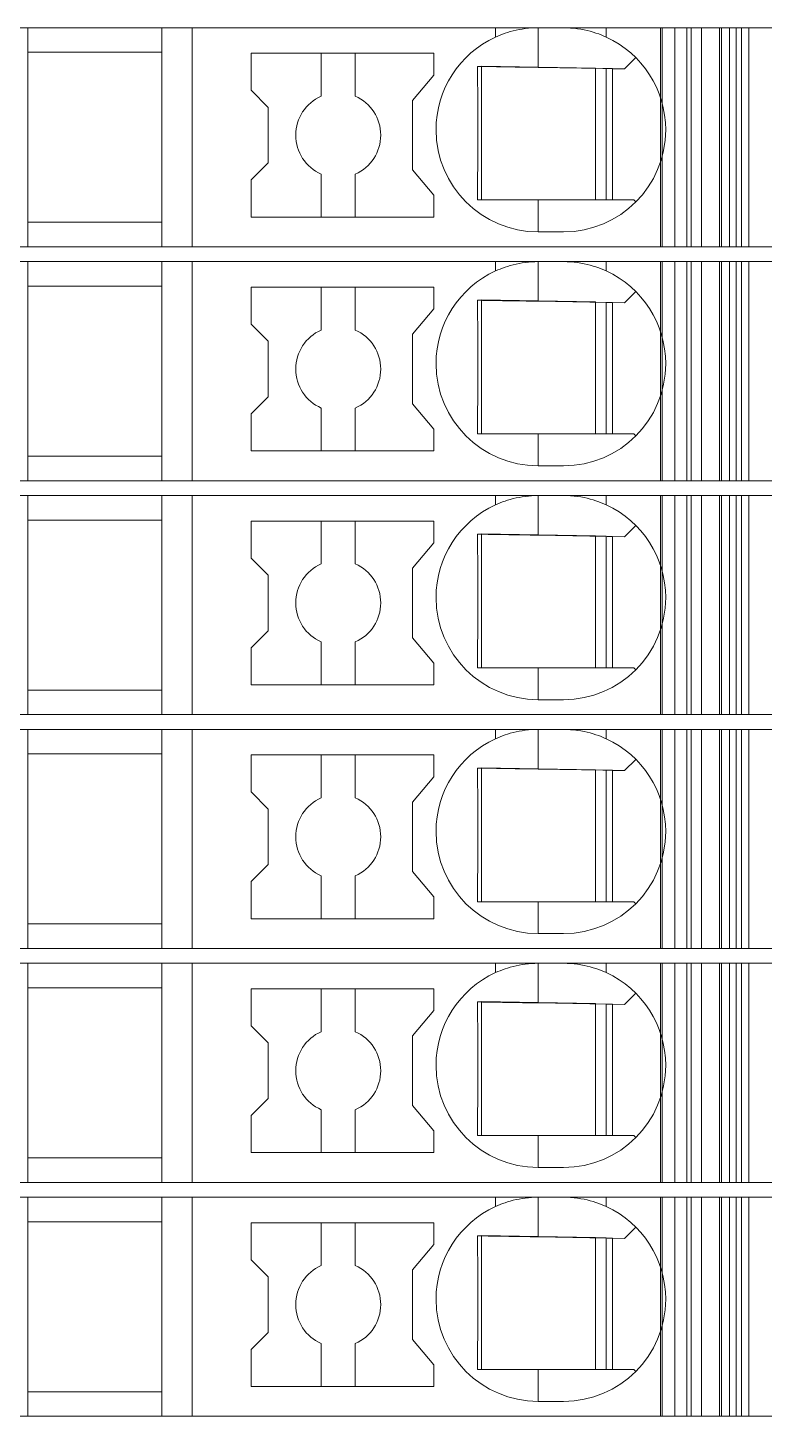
# Model space of a CAD drawing. Header units: millimetres. Extents: x 0 to 1680, y 0 to 1188.
# Drawn here: x 877.05 to 894.37, y 269.85 to 302.5 of the extents above; entities that cross this region are included whole.
import ezdxf
from ezdxf.enums import TextEntityAlignment as Align

# ---------------------------------------------------------------- set-up
doc = ezdxf.new("R2010")
doc.units = ezdxf.units.MM
for name, color, linetype, lineweight in [('EPLAN309', 5, 'Continuous', 5), ('EPLAN493', 5, 'Continuous', 5), ('MAIN-1', 7, 'Continuous', 5), ('MAIN-2', 7, 'Continuous', 5)]:
    doc.layers.add(name, color=color, linetype=linetype, lineweight=lineweight)
doc.styles.add('Tahoma', font='')
doc.styles.get('Tahoma').set_extended_font_data('Tahoma')

# ---------------------------------------------------------------- blocks, each defined once
blk = doc.blocks.new('EPLSYM_LibrarySPECIAL_Symbol12_Variant0_Placement8_18')
at = {"layer": 'EPLAN309', "lineweight": 13, "ltscale": 16}
blk.add_lwpolyline([(0, -5.15), (68.15, -5.15), (68.15, 0), (0, 0)], close=True, dxfattribs=at)
at = {"layer": 'EPLAN493', "color": 5, "style": 'Tahoma'}
blk.add_attdef('17_20450', text='', height=2.3478, dxfattribs=at).set_placement((0, -21.83478), align=Align.MIDDLE_RIGHT)
blk = doc.blocks.new('EPLSYM_LibrarySPECIAL_Symbol12_Variant0_Placement8_19')
at = {"layer": 'EPLAN309', "lineweight": 13, "ltscale": 16}
blk.add_lwpolyline([(0, -5.15), (68.15, -5.15), (68.15, 0), (0, 0)], close=True, dxfattribs=at)
at = {"layer": 'EPLAN493', "color": 5, "style": 'Tahoma'}
blk.add_attdef('17_20450', text='', height=2.3478, dxfattribs=at).set_placement((0, -21.83478), align=Align.MIDDLE_RIGHT)
blk = doc.blocks.new('EPLSYM_LibrarySPECIAL_Symbol12_Variant0_Placement8_20')
at = {"layer": 'EPLAN309', "lineweight": 13, "ltscale": 16}
blk.add_lwpolyline([(0, -5.15), (68.15, -5.15), (68.15, 0), (0, 0)], close=True, dxfattribs=at)
at = {"layer": 'EPLAN493', "color": 5, "style": 'Tahoma'}
blk.add_attdef('17_20450', text='', height=2.3478, dxfattribs=at).set_placement((0, -21.83478), align=Align.MIDDLE_RIGHT)
blk = doc.blocks.new('EPLSYM_LibrarySPECIAL_Symbol12_Variant0_Placement8_21')
at = {"layer": 'EPLAN309', "lineweight": 13, "ltscale": 16}
blk.add_lwpolyline([(0, -5.15), (68.15, -5.15), (68.15, 0), (0, 0)], close=True, dxfattribs=at)
at = {"layer": 'EPLAN493', "color": 5, "style": 'Tahoma'}
blk.add_attdef('17_20450', text='', height=2.3478, dxfattribs=at).set_placement((0, -21.83478), align=Align.MIDDLE_RIGHT)
blk = doc.blocks.new('EPLSYM_LibrarySPECIAL_Symbol12_Variant0_Placement8_22')
at = {"layer": 'EPLAN309', "lineweight": 13, "ltscale": 16}
blk.add_lwpolyline([(0, -5.15), (68.15, -5.15), (68.15, 0), (0, 0)], close=True, dxfattribs=at)
at = {"layer": 'EPLAN493', "color": 5, "style": 'Tahoma'}
blk.add_attdef('17_20450', text='', height=2.3478, dxfattribs=at).set_placement((0, -21.83478), align=Align.MIDDLE_RIGHT)
blk = doc.blocks.new('EPLSYM_LibrarySPECIAL_Symbol12_Variant0_Placement8_23')
at = {"layer": 'EPLAN309', "lineweight": 13, "ltscale": 16}
blk.add_lwpolyline([(0, -5.15), (68.15, -5.15), (68.15, 0), (0, 0)], close=True, dxfattribs=at)
at = {"layer": 'EPLAN493', "color": 5, "style": 'Tahoma'}
blk.add_attdef('17_20450', text='', height=2.3478, dxfattribs=at).set_placement((0, -21.83478), align=Align.MIDDLE_RIGHT)

msp = doc.modelspace()

# ---------------------------------------------------------------- linework, layer by layer
at = {"layer": 'MAIN-1'}
for p, q in [((877.05, 302.5), (880.2, 302.5)), ((877.05, 302.5), (877.05, 297.35)), ((880.919, 302.5), (880.2, 302.5)), ((880.2, 297.35), (880.2, 302.5)), ((888.05, 302.5), (880.919, 302.5)), ((880.919, 302.5), (880.919, 297.35)), ((888.05, 302.5), (889.05, 302.5)), ((888.05, 302.282), (888.05, 302.5)), ((888.213, 302.349), (888.156, 302.327)), ((888.272, 302.37), (888.213, 302.349)), ((888.333, 302.39), (888.272, 302.37)), ((888.397, 302.409), (888.333, 302.39)), ((888.463, 302.427), (888.397, 302.409)), ((888.531, 302.443), (888.463, 302.427)), ((888.601, 302.458), (888.531, 302.443)), ((888.673, 302.47), (888.601, 302.458)), ((888.746, 302.481), (888.673, 302.47)), ((888.821, 302.489), (888.746, 302.481)), ((888.897, 302.495), (888.821, 302.489)), ((888.973, 302.499), (888.897, 302.495)), ((889.05, 302.5), (888.973, 302.499)), ((889.05, 301.568), (889.05, 302.5)), ((889.05, 302.5), (889.65, 302.5)), ((889.65, 302.5), (889.732, 302.499)), ((890.65, 302.5), (889.65, 302.5)), ((889.732, 302.499), (889.814, 302.494)), ((889.814, 302.494), (889.896, 302.487)), ((889.896, 302.487), (889.975, 302.478)), ((889.975, 302.478), (890.053, 302.466)), ((890.053, 302.466), (890.13, 302.452)), ((890.13, 302.452), (890.204, 302.435)), ((890.204, 302.435), (890.275, 302.417)), ((890.275, 302.417), (890.345, 302.397)), ((890.345, 302.397), (890.411, 302.376)), ((890.411, 302.376), (890.475, 302.354)), ((890.475, 302.354), (890.536, 302.331)), ((890.65, 302.5), (893.704, 302.5)), ((890.65, 302.282), (890.65, 302.5)), ((893.832, 302.5), (893.704, 302.5)), ((893.704, 297.35), (893.704, 302.5)), ((893.832, 302.5), (894.367, 302.5)), ((893.832, 297.35), (893.832, 302.5)), ((888.102, 302.305), (888.05, 302.282)), ((888.156, 302.327), (888.102, 302.305)), ((890.536, 302.331), (890.594, 302.306)), ((890.594, 302.306), (890.65, 302.282)), ((877.05, 301.925), (880.2, 301.925)), ((882.3, 301.9), (882.3, 301.029)), ((882.3, 301.9), (886.6, 301.9)), ((883.95, 301.9), (883.95, 300.892)), ((884.75, 300.892), (884.75, 301.9)), ((886.6, 301.389), (886.6, 301.9)), ((891.083, 301.533), (891.347, 301.797)), ((886.1, 300.793), (886.6, 301.389)), ((887.624, 301.592), (887.625, 301.522)), ((887.685, 301.591), (887.624, 301.592)), ((887.625, 301.522), (887.625, 301.45)), ((887.625, 301.45), (887.626, 301.377)), ((887.626, 301.377), (887.627, 301.303)), ((887.746, 301.59), (887.685, 301.591)), ((887.721, 301.591), (887.721, 298.45)), ((887.809, 301.589), (887.746, 301.59)), ((887.873, 301.588), (887.809, 301.589)), ((887.937, 301.587), (887.873, 301.588)), ((888.003, 301.586), (887.937, 301.587)), ((888.071, 301.585), (888.003, 301.586)), ((888.14, 301.584), (888.071, 301.585)), ((888.21, 301.582), (888.14, 301.584)), ((888.283, 301.581), (888.21, 301.582)), ((888.358, 301.58), (888.283, 301.581)), ((888.435, 301.579), (888.358, 301.58)), ((888.514, 301.577), (888.435, 301.579)), ((888.597, 301.576), (888.514, 301.577)), ((888.682, 301.575), (888.597, 301.576)), ((888.771, 301.573), (888.682, 301.575)), ((888.862, 301.571), (888.771, 301.573)), ((888.955, 301.57), (888.862, 301.571)), ((889.05, 301.568), (888.955, 301.57)), ((889.05, 301.568), (891.083, 301.533)), ((890.4, 301.545), (890.4, 298.45)), ((890.65, 298.45), (890.65, 301.54)), ((890.8, 301.538), (890.8, 298.45)), ((887.627, 301.303), (887.628, 301.227)), ((887.628, 301.227), (887.628, 301.149)), ((887.628, 301.149), (887.629, 301.07)), ((887.629, 301.07), (887.63, 300.988)), ((882.7, 300.629), (882.3, 301.029)), ((886.1, 300.793), (886.1, 299.157)), ((887.63, 300.988), (887.63, 300.904)), ((887.63, 300.904), (887.631, 300.817)), ((887.631, 300.817), (887.631, 300.726)), ((887.631, 300.726), (887.632, 300.632)), ((882.7, 300.629), (882.7, 299.321)), ((887.632, 300.632), (887.633, 300.534)), ((887.633, 300.534), (887.633, 300.431)), ((887.633, 300.431), (887.633, 300.324)), ((887.633, 300.324), (887.633, 300.213)), ((887.633, 300.213), (887.634, 300.1)), ((887.634, 300.1), (887.633, 299.979)), ((887.633, 299.747), (887.632, 299.638)), ((887.633, 299.979), (887.633, 299.861)), ((887.633, 299.861), (887.633, 299.747)), ((887.632, 299.534), (887.631, 299.434)), ((887.631, 299.434), (887.631, 299.339)), ((887.632, 299.638), (887.632, 299.534)), ((882.7, 299.321), (882.3, 298.921)), ((886.1, 299.157), (886.6, 298.561)), ((887.629, 299.159), (887.628, 299.073)), ((887.63, 299.248), (887.629, 299.159)), ((887.631, 299.339), (887.63, 299.248)), ((882.3, 298.921), (882.3, 298.05)), ((883.95, 299.058), (883.95, 298.05)), ((884.75, 299.058), (884.75, 298.05)), ((887.625, 298.75), (887.624, 298.674)), ((887.626, 298.829), (887.625, 298.75)), ((887.627, 298.908), (887.626, 298.829)), ((887.628, 298.99), (887.627, 298.908)), ((887.628, 299.073), (887.628, 298.99)), ((886.6, 298.05), (886.6, 298.561)), ((887.623, 298.524), (887.622, 298.45)), ((887.622, 298.45), (887.683, 298.45)), ((887.624, 298.598), (887.623, 298.524)), ((887.624, 298.674), (887.624, 298.598)), ((887.683, 298.45), (887.746, 298.45)), ((887.746, 298.45), (887.809, 298.45)), ((887.809, 298.45), (887.873, 298.45)), ((887.873, 298.45), (887.939, 298.45)), ((887.939, 298.45), (888.005, 298.45)), ((888.005, 298.45), (888.074, 298.45)), ((888.074, 298.45), (888.144, 298.45)), ((888.144, 298.45), (888.215, 298.45)), ((888.215, 298.45), (888.289, 298.45)), ((888.289, 298.45), (888.364, 298.45)), ((888.364, 298.45), (888.442, 298.45)), ((888.442, 298.45), (888.522, 298.45)), ((888.522, 298.45), (888.605, 298.45)), ((888.605, 298.45), (888.69, 298.45)), ((888.69, 298.45), (888.778, 298.45)), ((888.778, 298.45), (888.867, 298.45)), ((888.867, 298.45), (888.958, 298.45)), ((888.958, 298.45), (889.05, 298.45)), ((889.05, 298.45), (891.3, 298.45)), ((889.05, 298.45), (889.05, 297.7)), ((891.347, 298.403), (891.3, 298.45)), ((877.05, 297.925), (880.2, 297.925)), ((886.6, 298.05), (882.3, 298.05)), ((889.65, 297.7), (889.05, 297.7)), ((877.05, 297.35), (880.2, 297.35)), ((880.919, 297.35), (880.2, 297.35)), ((880.919, 297.35), (893.704, 297.35)), ((892.544, 297.35), (892.544, 297.35)), ((892.65, 297.35), (892.65, 297.35)), ((893.832, 297.35), (893.704, 297.35)), ((893.832, 297.35), (894.367, 297.35)), ((877.05, 297), (880.2, 297)), ((877.05, 297), (877.05, 291.85)), ((880.919, 297), (880.2, 297)), ((880.2, 291.85), (880.2, 297)), ((888.05, 297), (880.919, 297)), ((880.919, 297), (880.919, 291.85)), ((888.05, 297), (889.05, 297)), ((888.05, 296.782), (888.05, 297)), ((888.102, 296.805), (888.05, 296.782)), ((888.156, 296.827), (888.102, 296.805)), ((888.213, 296.849), (888.156, 296.827)), ((888.272, 296.87), (888.213, 296.849)), ((888.333, 296.89), (888.272, 296.87)), ((888.397, 296.909), (888.333, 296.89)), ((888.463, 296.927), (888.397, 296.909)), ((888.531, 296.943), (888.463, 296.927)), ((888.601, 296.958), (888.531, 296.943)), ((888.673, 296.97), (888.601, 296.958)), ((888.746, 296.981), (888.673, 296.97)), ((888.821, 296.989), (888.746, 296.981)), ((888.897, 296.995), (888.821, 296.989)), ((888.973, 296.999), (888.897, 296.995)), ((889.05, 297), (888.973, 296.999)), ((889.05, 296.068), (889.05, 297)), ((889.05, 297), (889.65, 297)), ((889.65, 297), (889.732, 296.999)), ((890.65, 297), (889.65, 297)), ((889.732, 296.999), (889.814, 296.994)), ((889.814, 296.994), (889.896, 296.987)), ((889.896, 296.987), (889.975, 296.978)), ((889.975, 296.978), (890.053, 296.966)), ((890.053, 296.966), (890.13, 296.952)), ((890.13, 296.952), (890.204, 296.935)), ((890.204, 296.935), (890.275, 296.917)), ((890.275, 296.917), (890.345, 296.897)), ((890.345, 296.897), (890.411, 296.876)), ((890.411, 296.876), (890.475, 296.854)), ((890.475, 296.854), (890.536, 296.831)), ((890.536, 296.831), (890.594, 296.806)), ((890.594, 296.806), (890.65, 296.782)), ((890.65, 297), (893.704, 297)), ((890.65, 296.782), (890.65, 297)), ((893.832, 297), (893.704, 297)), ((893.704, 291.85), (893.704, 297)), ((893.832, 297), (894.367, 297)), ((893.832, 291.85), (893.832, 297)), ((877.05, 296.425), (880.2, 296.425)), ((882.3, 296.4), (882.3, 295.529)), ((882.3, 296.4), (886.6, 296.4)), ((883.95, 296.4), (883.95, 295.392)), ((884.75, 295.392), (884.75, 296.4)), ((886.6, 295.889), (886.6, 296.4)), ((891.083, 296.033), (891.347, 296.297)), ((886.1, 295.293), (886.6, 295.889)), ((887.624, 296.092), (887.625, 296.022)), ((887.685, 296.091), (887.624, 296.092)), ((887.625, 296.022), (887.625, 295.95)), ((887.625, 295.95), (887.626, 295.877)), ((887.626, 295.877), (887.627, 295.803)), ((887.746, 296.09), (887.685, 296.091)), ((887.721, 296.091), (887.721, 292.95)), ((887.809, 296.089), (887.746, 296.09)), ((887.873, 296.088), (887.809, 296.089)), ((887.937, 296.087), (887.873, 296.088)), ((888.003, 296.086), (887.937, 296.087)), ((888.071, 296.085), (888.003, 296.086)), ((888.14, 296.084), (888.071, 296.085)), ((888.21, 296.082), (888.14, 296.084)), ((888.283, 296.081), (888.21, 296.082)), ((888.358, 296.08), (888.283, 296.081)), ((888.435, 296.079), (888.358, 296.08)), ((888.514, 296.077), (888.435, 296.079)), ((888.597, 296.076), (888.514, 296.077)), ((888.682, 296.075), (888.597, 296.076)), ((888.771, 296.073), (888.682, 296.075)), ((888.862, 296.071), (888.771, 296.073)), ((888.955, 296.07), (888.862, 296.071)), ((889.05, 296.068), (888.955, 296.07)), ((889.05, 296.068), (891.083, 296.033)), ((890.4, 296.045), (890.4, 292.95)), ((890.65, 292.95), (890.65, 296.04)), ((890.8, 296.038), (890.8, 292.95)), ((882.7, 295.129), (882.3, 295.529)), ((887.627, 295.803), (887.628, 295.727)), ((887.628, 295.727), (887.628, 295.649)), ((887.628, 295.649), (887.629, 295.57)), ((887.629, 295.57), (887.63, 295.488)), ((887.63, 295.488), (887.63, 295.404)), ((886.1, 295.293), (886.1, 293.657)), ((887.63, 295.404), (887.631, 295.317)), ((887.631, 295.317), (887.631, 295.226)), ((887.631, 295.226), (887.632, 295.132)), ((882.7, 295.129), (882.7, 293.821)), ((887.632, 295.132), (887.633, 295.034)), ((887.633, 295.034), (887.633, 294.931)), ((887.633, 294.931), (887.633, 294.824)), ((887.633, 294.824), (887.633, 294.713)), ((887.633, 294.713), (887.634, 294.6)), ((887.634, 294.6), (887.633, 294.479)), ((887.633, 294.247), (887.632, 294.138)), ((887.633, 294.479), (887.633, 294.361)), ((887.633, 294.361), (887.633, 294.247)), ((887.632, 294.034), (887.631, 293.934)), ((887.631, 293.934), (887.631, 293.839)), ((887.632, 294.138), (887.632, 294.034)), ((882.7, 293.821), (882.3, 293.421)), ((883.95, 293.558), (883.95, 292.55)), ((884.75, 293.558), (884.75, 292.55)), ((886.1, 293.657), (886.6, 293.061)), ((887.629, 293.659), (887.628, 293.573)), ((887.628, 293.573), (887.628, 293.49)), ((887.63, 293.748), (887.629, 293.659)), ((887.631, 293.839), (887.63, 293.748)), ((882.3, 293.421), (882.3, 292.55)), ((887.625, 293.25), (887.624, 293.174)), ((887.626, 293.329), (887.625, 293.25)), ((887.627, 293.408), (887.626, 293.329)), ((887.628, 293.49), (887.627, 293.408)), ((886.6, 292.55), (886.6, 293.061)), ((887.623, 293.024), (887.622, 292.95)), ((887.622, 292.95), (887.683, 292.95)), ((887.624, 293.098), (887.623, 293.024)), ((887.624, 293.174), (887.624, 293.098)), ((887.683, 292.95), (887.746, 292.95)), ((887.746, 292.95), (887.809, 292.95)), ((887.809, 292.95), (887.873, 292.95)), ((887.873, 292.95), (887.939, 292.95)), ((887.939, 292.95), (888.005, 292.95)), ((888.005, 292.95), (888.074, 292.95)), ((888.074, 292.95), (888.144, 292.95)), ((888.144, 292.95), (888.215, 292.95)), ((888.215, 292.95), (888.289, 292.95)), ((888.289, 292.95), (888.364, 292.95)), ((888.364, 292.95), (888.442, 292.95)), ((888.442, 292.95), (888.522, 292.95)), ((888.522, 292.95), (888.605, 292.95)), ((888.605, 292.95), (888.69, 292.95)), ((888.69, 292.95), (888.778, 292.95)), ((888.778, 292.95), (888.867, 292.95)), ((888.867, 292.95), (888.958, 292.95)), ((888.958, 292.95), (889.05, 292.95)), ((889.05, 292.95), (891.3, 292.95)), ((889.05, 292.95), (889.05, 292.2)), ((891.347, 292.903), (891.3, 292.95)), ((886.6, 292.55), (882.3, 292.55)), ((877.05, 292.425), (880.2, 292.425)), ((889.65, 292.2), (889.05, 292.2)), ((877.05, 291.85), (880.2, 291.85)), ((880.919, 291.85), (880.2, 291.85)), ((880.919, 291.85), (893.704, 291.85)), ((892.544, 291.85), (892.544, 291.85)), ((892.65, 291.85), (892.65, 291.85)), ((893.832, 291.85), (893.704, 291.85)), ((893.832, 291.85), (894.367, 291.85)), ((877.05, 291.5), (880.2, 291.5)), ((877.05, 291.5), (877.05, 286.35)), ((880.919, 291.5), (880.2, 291.5)), ((880.2, 286.35), (880.2, 291.5)), ((888.05, 291.5), (880.919, 291.5)), ((880.919, 291.5), (880.919, 286.35)), ((888.05, 291.5), (889.05, 291.5)), ((888.05, 291.282), (888.05, 291.5)), ((888.102, 291.305), (888.05, 291.282)), ((888.156, 291.327), (888.102, 291.305)), ((888.213, 291.349), (888.156, 291.327)), ((888.272, 291.37), (888.213, 291.349)), ((888.333, 291.39), (888.272, 291.37)), ((888.397, 291.409), (888.333, 291.39)), ((888.463, 291.427), (888.397, 291.409)), ((888.531, 291.443), (888.463, 291.427)), ((888.601, 291.458), (888.531, 291.443)), ((888.673, 291.47), (888.601, 291.458)), ((888.746, 291.481), (888.673, 291.47)), ((888.821, 291.489), (888.746, 291.481)), ((888.897, 291.495), (888.821, 291.489)), ((888.973, 291.499), (888.897, 291.495)), ((889.05, 291.5), (888.973, 291.499)), ((889.05, 290.568), (889.05, 291.5)), ((889.05, 291.5), (889.65, 291.5)), ((889.65, 291.5), (889.732, 291.499)), ((890.65, 291.5), (889.65, 291.5)), ((889.732, 291.499), (889.814, 291.494)), ((889.814, 291.494), (889.896, 291.487)), ((889.896, 291.487), (889.975, 291.478)), ((889.975, 291.478), (890.053, 291.466)), ((890.053, 291.466), (890.13, 291.452)), ((890.13, 291.452), (890.204, 291.435)), ((890.204, 291.435), (890.275, 291.417)), ((890.275, 291.417), (890.345, 291.397)), ((890.345, 291.397), (890.411, 291.376)), ((890.411, 291.376), (890.475, 291.354)), ((890.475, 291.354), (890.536, 291.331)), ((890.536, 291.331), (890.594, 291.306)), ((890.594, 291.306), (890.65, 291.282)), ((890.65, 291.5), (893.704, 291.5)), ((890.65, 291.282), (890.65, 291.5)), ((893.832, 291.5), (893.704, 291.5)), ((893.704, 286.35), (893.704, 291.5)), ((893.832, 291.5), (894.367, 291.5)), ((893.832, 286.35), (893.832, 291.5)), ((877.05, 290.925), (880.2, 290.925)), ((882.3, 290.9), (882.3, 290.029)), ((882.3, 290.9), (886.6, 290.9)), ((883.95, 290.9), (883.95, 289.892)), ((884.75, 289.892), (884.75, 290.9)), ((886.6, 290.389), (886.6, 290.9)), ((887.624, 290.592), (887.625, 290.522)), ((887.685, 290.591), (887.624, 290.592)), ((887.746, 290.59), (887.685, 290.591)), ((887.721, 290.591), (887.721, 287.45)), ((887.809, 290.589), (887.746, 290.59)), ((887.873, 290.588), (887.809, 290.589)), ((887.937, 290.587), (887.873, 290.588)), ((888.003, 290.586), (887.937, 290.587)), ((888.071, 290.585), (888.003, 290.586)), ((891.083, 290.533), (891.347, 290.797)), ((886.1, 289.793), (886.6, 290.389)), ((887.625, 290.522), (887.625, 290.45)), ((887.625, 290.45), (887.626, 290.377)), ((887.626, 290.377), (887.627, 290.303)), ((887.627, 290.303), (887.628, 290.227)), ((888.14, 290.584), (888.071, 290.585)), ((888.21, 290.582), (888.14, 290.584)), ((888.283, 290.581), (888.21, 290.582)), ((888.358, 290.58), (888.283, 290.581)), ((888.435, 290.579), (888.358, 290.58)), ((888.514, 290.577), (888.435, 290.579)), ((888.597, 290.576), (888.514, 290.577)), ((888.682, 290.575), (888.597, 290.576)), ((888.771, 290.573), (888.682, 290.575)), ((888.862, 290.571), (888.771, 290.573)), ((888.955, 290.57), (888.862, 290.571)), ((889.05, 290.568), (888.955, 290.57)), ((889.05, 290.568), (891.083, 290.533)), ((890.4, 290.545), (890.4, 287.45)), ((890.65, 287.45), (890.65, 290.54)), ((890.8, 290.538), (890.8, 287.45)), ((882.7, 289.629), (882.3, 290.029)), ((887.628, 290.227), (887.628, 290.149)), ((887.628, 290.149), (887.629, 290.07)), ((887.629, 290.07), (887.63, 289.988)), ((887.63, 289.988), (887.63, 289.904)), ((882.7, 289.629), (882.7, 288.321)), ((886.1, 289.793), (886.1, 288.157)), ((887.63, 289.904), (887.631, 289.817)), ((887.631, 289.817), (887.631, 289.726)), ((887.631, 289.726), (887.632, 289.632)), ((887.632, 289.632), (887.633, 289.534)), ((887.633, 289.534), (887.633, 289.431)), ((887.633, 289.431), (887.633, 289.324)), ((887.633, 289.324), (887.633, 289.213)), ((887.633, 289.213), (887.634, 289.1)), ((887.634, 289.1), (887.633, 288.979)), ((887.633, 288.979), (887.633, 288.861)), ((887.633, 288.747), (887.632, 288.638)), ((887.632, 288.638), (887.632, 288.534)), ((887.633, 288.861), (887.633, 288.747)), ((882.7, 288.321), (882.3, 287.921)), ((887.631, 288.339), (887.63, 288.248)), ((887.632, 288.534), (887.631, 288.434)), ((887.631, 288.434), (887.631, 288.339)), ((883.95, 288.058), (883.95, 287.05)), ((884.75, 288.058), (884.75, 287.05)), ((886.1, 288.157), (886.6, 287.561)), ((887.628, 287.99), (887.627, 287.908)), ((887.629, 288.159), (887.628, 288.073)), ((887.628, 288.073), (887.628, 287.99)), ((887.63, 288.248), (887.629, 288.159)), ((882.3, 287.921), (882.3, 287.05)), ((887.625, 287.75), (887.624, 287.674)), ((887.624, 287.674), (887.624, 287.598)), ((887.626, 287.829), (887.625, 287.75)), ((887.627, 287.908), (887.626, 287.829)), ((886.6, 287.05), (886.6, 287.561)), ((887.623, 287.524), (887.622, 287.45)), ((887.622, 287.45), (887.683, 287.45)), ((887.624, 287.598), (887.623, 287.524)), ((887.683, 287.45), (887.746, 287.45)), ((887.746, 287.45), (887.809, 287.45)), ((887.809, 287.45), (887.873, 287.45)), ((887.873, 287.45), (887.939, 287.45)), ((887.939, 287.45), (888.005, 287.45)), ((888.005, 287.45), (888.074, 287.45)), ((888.074, 287.45), (888.144, 287.45)), ((888.144, 287.45), (888.215, 287.45)), ((888.215, 287.45), (888.289, 287.45)), ((888.289, 287.45), (888.364, 287.45)), ((888.364, 287.45), (888.442, 287.45)), ((888.442, 287.45), (888.522, 287.45)), ((888.522, 287.45), (888.605, 287.45)), ((888.605, 287.45), (888.69, 287.45)), ((888.69, 287.45), (888.778, 287.45)), ((888.778, 287.45), (888.867, 287.45)), ((888.867, 287.45), (888.958, 287.45)), ((888.958, 287.45), (889.05, 287.45)), ((889.05, 287.45), (891.3, 287.45)), ((889.05, 287.45), (889.05, 286.7)), ((891.347, 287.403), (891.3, 287.45)), ((886.6, 287.05), (882.3, 287.05)), ((877.05, 286.925), (880.2, 286.925)), ((889.65, 286.7), (889.05, 286.7)), ((877.05, 286.35), (880.2, 286.35)), ((880.919, 286.35), (880.2, 286.35)), ((880.919, 286.35), (893.704, 286.35)), ((892.544, 286.35), (892.544, 286.35)), ((892.65, 286.35), (892.65, 286.35)), ((893.832, 286.35), (893.704, 286.35)), ((893.832, 286.35), (894.367, 286.35)), ((877.05, 286), (880.2, 286)), ((877.05, 286), (877.05, 280.85)), ((880.919, 286), (880.2, 286)), ((880.2, 280.85), (880.2, 286)), ((888.05, 286), (880.919, 286)), ((880.919, 286), (880.919, 280.85)), ((888.05, 286), (889.05, 286)), ((888.05, 285.782), (888.05, 286)), ((888.102, 285.805), (888.05, 285.782)), ((888.156, 285.827), (888.102, 285.805)), ((888.213, 285.849), (888.156, 285.827)), ((888.272, 285.87), (888.213, 285.849)), ((888.333, 285.89), (888.272, 285.87)), ((888.397, 285.909), (888.333, 285.89)), ((888.463, 285.927), (888.397, 285.909)), ((888.531, 285.943), (888.463, 285.927)), ((888.601, 285.958), (888.531, 285.943)), ((888.673, 285.97), (888.601, 285.958)), ((888.746, 285.981), (888.673, 285.97)), ((888.821, 285.989), (888.746, 285.981)), ((888.897, 285.995), (888.821, 285.989)), ((888.973, 285.999), (888.897, 285.995)), ((889.05, 286), (888.973, 285.999)), ((889.05, 285.068), (889.05, 286)), ((889.05, 286), (889.65, 286)), ((889.65, 286), (889.732, 285.999)), ((890.65, 286), (889.65, 286)), ((889.732, 285.999), (889.814, 285.994)), ((889.814, 285.994), (889.896, 285.987)), ((889.896, 285.987), (889.975, 285.978)), ((889.975, 285.978), (890.053, 285.966)), ((890.053, 285.966), (890.13, 285.952)), ((890.13, 285.952), (890.204, 285.935)), ((890.204, 285.935), (890.275, 285.917)), ((890.275, 285.917), (890.345, 285.897)), ((890.345, 285.897), (890.411, 285.876)), ((890.411, 285.876), (890.475, 285.854)), ((890.475, 285.854), (890.536, 285.831)), ((890.536, 285.831), (890.594, 285.806)), ((890.594, 285.806), (890.65, 285.782)), ((890.65, 286), (893.704, 286)), ((890.65, 285.782), (890.65, 286)), ((893.832, 286), (893.704, 286)), ((893.704, 280.85), (893.704, 286)), ((893.832, 286), (894.367, 286)), ((893.832, 280.85), (893.832, 286)), ((877.05, 285.425), (880.2, 285.425)), ((882.3, 285.4), (882.3, 284.529)), ((882.3, 285.4), (886.6, 285.4)), ((883.95, 285.4), (883.95, 284.392)), ((884.75, 284.392), (884.75, 285.4)), ((886.6, 284.889), (886.6, 285.4)), ((887.624, 285.092), (887.625, 285.022)), ((887.685, 285.091), (887.624, 285.092)), ((887.746, 285.09), (887.685, 285.091)), ((887.721, 285.091), (887.721, 281.95)), ((887.809, 285.089), (887.746, 285.09)), ((887.873, 285.088), (887.809, 285.089)), ((887.937, 285.087), (887.873, 285.088)), ((888.003, 285.086), (887.937, 285.087)), ((888.071, 285.085), (888.003, 285.086)), ((888.14, 285.084), (888.071, 285.085)), ((888.21, 285.082), (888.14, 285.084)), ((888.283, 285.081), (888.21, 285.082)), ((888.358, 285.08), (888.283, 285.081)), ((888.435, 285.079), (888.358, 285.08)), ((888.514, 285.077), (888.435, 285.079)), ((888.597, 285.076), (888.514, 285.077)), ((888.682, 285.075), (888.597, 285.076)), ((888.771, 285.073), (888.682, 285.075)), ((888.862, 285.071), (888.771, 285.073)), ((888.955, 285.07), (888.862, 285.071)), ((889.05, 285.068), (888.955, 285.07)), ((889.05, 285.068), (891.083, 285.033)), ((890.4, 285.045), (890.4, 281.95)), ((890.65, 281.95), (890.65, 285.04)), ((890.8, 285.038), (890.8, 281.95)), ((891.083, 285.033), (891.347, 285.297)), ((886.1, 284.293), (886.6, 284.889)), ((887.625, 285.022), (887.625, 284.95)), ((887.625, 284.95), (887.626, 284.877)), ((887.626, 284.877), (887.627, 284.803)), ((887.627, 284.803), (887.628, 284.727)), ((887.628, 284.727), (887.628, 284.649)), ((882.7, 284.129), (882.3, 284.529)), ((887.628, 284.649), (887.629, 284.57)), ((887.629, 284.57), (887.63, 284.488)), ((887.63, 284.488), (887.63, 284.404)), ((887.63, 284.404), (887.631, 284.317)), ((882.7, 284.129), (882.7, 282.821)), ((886.1, 284.293), (886.1, 282.657)), ((887.631, 284.317), (887.631, 284.226)), ((887.631, 284.226), (887.632, 284.132)), ((887.632, 284.132), (887.633, 284.034)), ((887.633, 284.034), (887.633, 283.931)), ((887.633, 283.931), (887.633, 283.824)), ((887.633, 283.824), (887.633, 283.713)), ((887.633, 283.713), (887.634, 283.6)), ((887.634, 283.6), (887.633, 283.479)), ((887.633, 283.479), (887.633, 283.361)), ((887.633, 283.247), (887.632, 283.138)), ((887.632, 283.138), (887.632, 283.034)), ((887.633, 283.361), (887.633, 283.247)), ((882.7, 282.821), (882.3, 282.421)), ((887.631, 282.839), (887.63, 282.748)), ((887.632, 283.034), (887.631, 282.934)), ((887.631, 282.934), (887.631, 282.839)), ((883.95, 282.558), (883.95, 281.55)), ((884.75, 282.558), (884.75, 281.55)), ((886.1, 282.657), (886.6, 282.061)), ((887.628, 282.49), (887.627, 282.408)), ((887.629, 282.659), (887.628, 282.573)), ((887.628, 282.573), (887.628, 282.49)), ((887.63, 282.748), (887.629, 282.659)), ((882.3, 282.421), (882.3, 281.55)), ((887.624, 282.098), (887.623, 282.024)), ((887.625, 282.25), (887.624, 282.174)), ((887.624, 282.174), (887.624, 282.098)), ((887.626, 282.329), (887.625, 282.25)), ((887.627, 282.408), (887.626, 282.329)), ((886.6, 281.55), (886.6, 282.061)), ((887.623, 282.024), (887.622, 281.95)), ((887.622, 281.95), (887.683, 281.95)), ((887.683, 281.95), (887.746, 281.95)), ((887.746, 281.95), (887.809, 281.95)), ((887.809, 281.95), (887.873, 281.95)), ((887.873, 281.95), (887.939, 281.95)), ((887.939, 281.95), (888.005, 281.95)), ((888.005, 281.95), (888.074, 281.95)), ((888.074, 281.95), (888.144, 281.95)), ((888.144, 281.95), (888.215, 281.95)), ((888.215, 281.95), (888.289, 281.95)), ((888.289, 281.95), (888.364, 281.95)), ((888.364, 281.95), (888.442, 281.95)), ((888.442, 281.95), (888.522, 281.95)), ((888.522, 281.95), (888.605, 281.95)), ((888.605, 281.95), (888.69, 281.95)), ((888.69, 281.95), (888.778, 281.95)), ((888.778, 281.95), (888.867, 281.95)), ((888.867, 281.95), (888.958, 281.95)), ((888.958, 281.95), (889.05, 281.95)), ((889.05, 281.95), (891.3, 281.95)), ((889.05, 281.95), (889.05, 281.2)), ((891.347, 281.903), (891.3, 281.95)), ((886.6, 281.55), (882.3, 281.55)), ((877.05, 281.425), (880.2, 281.425)), ((889.65, 281.2), (889.05, 281.2)), ((877.05, 280.85), (880.2, 280.85)), ((880.919, 280.85), (880.2, 280.85)), ((880.919, 280.85), (893.704, 280.85)), ((892.544, 280.85), (892.544, 280.85)), ((892.65, 280.85), (892.65, 280.85)), ((893.832, 280.85), (893.704, 280.85)), ((893.832, 280.85), (894.367, 280.85)), ((877.05, 280.5), (880.2, 280.5)), ((877.05, 280.5), (877.05, 275.35)), ((880.919, 280.5), (880.2, 280.5)), ((880.2, 275.35), (880.2, 280.5)), ((888.05, 280.5), (880.919, 280.5)), ((880.919, 280.5), (880.919, 275.35)), ((888.05, 280.5), (889.05, 280.5)), ((888.05, 280.282), (888.05, 280.5)), ((888.673, 280.47), (888.601, 280.458)), ((888.746, 280.481), (888.673, 280.47)), ((888.821, 280.489), (888.746, 280.481)), ((888.897, 280.495), (888.821, 280.489)), ((888.973, 280.499), (888.897, 280.495)), ((889.05, 280.5), (888.973, 280.499)), ((889.05, 279.568), (889.05, 280.5)), ((889.05, 280.5), (889.65, 280.5)), ((889.65, 280.5), (889.732, 280.499)), ((890.65, 280.5), (889.65, 280.5)), ((889.732, 280.499), (889.814, 280.494)), ((889.814, 280.494), (889.896, 280.487)), ((889.896, 280.487), (889.975, 280.478)), ((889.975, 280.478), (890.053, 280.466)), ((890.053, 280.466), (890.13, 280.452)), ((890.65, 280.5), (893.704, 280.5)), ((890.65, 280.282), (890.65, 280.5)), ((893.832, 280.5), (893.704, 280.5)), ((893.704, 275.35), (893.704, 280.5)), ((893.832, 280.5), (894.367, 280.5)), ((893.832, 275.35), (893.832, 280.5)), ((888.102, 280.305), (888.05, 280.282)), ((888.156, 280.327), (888.102, 280.305)), ((888.213, 280.349), (888.156, 280.327)), ((888.272, 280.37), (888.213, 280.349)), ((888.333, 280.39), (888.272, 280.37)), ((888.397, 280.409), (888.333, 280.39)), ((888.463, 280.427), (888.397, 280.409)), ((888.531, 280.443), (888.463, 280.427)), ((888.601, 280.458), (888.531, 280.443)), ((890.13, 280.452), (890.204, 280.435)), ((890.204, 280.435), (890.275, 280.417)), ((890.275, 280.417), (890.345, 280.397)), ((890.345, 280.397), (890.411, 280.376)), ((890.411, 280.376), (890.475, 280.354)), ((890.475, 280.354), (890.536, 280.331)), ((890.536, 280.331), (890.594, 280.306)), ((890.594, 280.306), (890.65, 280.282)), ((877.05, 279.925), (880.2, 279.925)), ((882.3, 279.9), (882.3, 279.029)), ((882.3, 279.9), (886.6, 279.9)), ((883.95, 279.9), (883.95, 278.892)), ((884.75, 278.892), (884.75, 279.9)), ((886.6, 279.389), (886.6, 279.9)), ((887.624, 279.592), (887.625, 279.522)), ((887.685, 279.591), (887.624, 279.592)), ((887.625, 279.522), (887.625, 279.45)), ((887.746, 279.59), (887.685, 279.591)), ((887.721, 279.591), (887.721, 276.45)), ((887.809, 279.589), (887.746, 279.59)), ((887.873, 279.588), (887.809, 279.589)), ((887.937, 279.587), (887.873, 279.588)), ((888.003, 279.586), (887.937, 279.587)), ((888.071, 279.585), (888.003, 279.586)), ((888.14, 279.584), (888.071, 279.585)), ((888.21, 279.582), (888.14, 279.584)), ((888.283, 279.581), (888.21, 279.582)), ((888.358, 279.58), (888.283, 279.581)), ((888.435, 279.579), (888.358, 279.58)), ((888.514, 279.577), (888.435, 279.579)), ((888.597, 279.576), (888.514, 279.577)), ((888.682, 279.575), (888.597, 279.576)), ((888.771, 279.573), (888.682, 279.575)), ((888.862, 279.571), (888.771, 279.573)), ((888.955, 279.57), (888.862, 279.571)), ((889.05, 279.568), (888.955, 279.57)), ((889.05, 279.568), (891.083, 279.533)), ((890.4, 279.545), (890.4, 276.45)), ((890.65, 276.45), (890.65, 279.54)), ((890.8, 279.538), (890.8, 276.45)), ((891.083, 279.533), (891.347, 279.797)), ((886.1, 278.793), (886.6, 279.389)), ((887.625, 279.45), (887.626, 279.377)), ((887.626, 279.377), (887.627, 279.303)), ((887.627, 279.303), (887.628, 279.227)), ((887.628, 279.227), (887.628, 279.149)), ((882.7, 278.629), (882.3, 279.029)), ((887.628, 279.149), (887.629, 279.07)), ((887.629, 279.07), (887.63, 278.988)), ((887.63, 278.988), (887.63, 278.904)), ((887.63, 278.904), (887.631, 278.817)), ((882.7, 278.629), (882.7, 277.321)), ((886.1, 278.793), (886.1, 277.157)), ((887.631, 278.817), (887.631, 278.726)), ((887.631, 278.726), (887.632, 278.632)), ((887.632, 278.632), (887.633, 278.534)), ((887.633, 278.534), (887.633, 278.431)), ((887.633, 278.431), (887.633, 278.324)), ((887.633, 278.324), (887.633, 278.213)), ((887.633, 278.213), (887.634, 278.1)), ((887.634, 278.1), (887.633, 277.979)), ((887.633, 277.979), (887.633, 277.861)), ((887.633, 277.861), (887.633, 277.747)), ((887.632, 277.534), (887.631, 277.434)), ((887.633, 277.747), (887.632, 277.638)), ((887.632, 277.638), (887.632, 277.534)), ((882.7, 277.321), (882.3, 276.921)), ((887.63, 277.248), (887.629, 277.159)), ((887.631, 277.339), (887.63, 277.248)), ((887.631, 277.434), (887.631, 277.339)), ((882.3, 276.921), (882.3, 276.05)), ((883.95, 277.058), (883.95, 276.05)), ((884.75, 277.058), (884.75, 276.05)), ((886.1, 277.157), (886.6, 276.561)), ((887.627, 276.908), (887.626, 276.829)), ((887.628, 276.99), (887.627, 276.908)), ((887.629, 277.159), (887.628, 277.073)), ((887.628, 277.073), (887.628, 276.99)), ((886.6, 276.05), (886.6, 276.561)), ((887.624, 276.598), (887.623, 276.524)), ((887.625, 276.75), (887.624, 276.674)), ((887.624, 276.674), (887.624, 276.598)), ((887.626, 276.829), (887.625, 276.75)), ((887.623, 276.524), (887.622, 276.45)), ((887.622, 276.45), (887.683, 276.45)), ((887.683, 276.45), (887.746, 276.45)), ((887.746, 276.45), (887.809, 276.45)), ((887.809, 276.45), (887.873, 276.45)), ((887.873, 276.45), (887.939, 276.45)), ((887.939, 276.45), (888.005, 276.45)), ((888.005, 276.45), (888.074, 276.45)), ((888.074, 276.45), (888.144, 276.45)), ((888.144, 276.45), (888.215, 276.45)), ((888.215, 276.45), (888.289, 276.45)), ((888.289, 276.45), (888.364, 276.45)), ((888.364, 276.45), (888.442, 276.45)), ((888.442, 276.45), (888.522, 276.45)), ((888.522, 276.45), (888.605, 276.45)), ((888.605, 276.45), (888.69, 276.45)), ((888.69, 276.45), (888.778, 276.45)), ((888.778, 276.45), (888.867, 276.45)), ((888.867, 276.45), (888.958, 276.45)), ((888.958, 276.45), (889.05, 276.45)), ((889.05, 276.45), (891.3, 276.45)), ((889.05, 276.45), (889.05, 275.7)), ((891.347, 276.403), (891.3, 276.45)), ((877.05, 275.925), (880.2, 275.925)), ((886.6, 276.05), (882.3, 276.05)), ((889.65, 275.7), (889.05, 275.7)), ((877.05, 275.35), (880.2, 275.35)), ((880.919, 275.35), (880.2, 275.35)), ((880.919, 275.35), (893.704, 275.35)), ((892.544, 275.35), (892.544, 275.35)), ((892.65, 275.35), (892.65, 275.35)), ((893.832, 275.35), (893.704, 275.35)), ((893.832, 275.35), (894.367, 275.35)), ((877.05, 275), (880.2, 275)), ((877.05, 275), (877.05, 269.85)), ((880.919, 275), (880.2, 275)), ((880.2, 269.85), (880.2, 275)), ((888.05, 275), (880.919, 275)), ((880.919, 275), (880.919, 269.85)), ((888.05, 275), (889.05, 275)), ((888.05, 274.782), (888.05, 275)), ((888.463, 274.927), (888.397, 274.909)), ((888.531, 274.943), (888.463, 274.927)), ((888.601, 274.958), (888.531, 274.943)), ((888.673, 274.97), (888.601, 274.958)), ((888.746, 274.981), (888.673, 274.97)), ((888.821, 274.989), (888.746, 274.981)), ((888.897, 274.995), (888.821, 274.989)), ((888.973, 274.999), (888.897, 274.995)), ((889.05, 275), (888.973, 274.999)), ((889.05, 274.068), (889.05, 275)), ((889.05, 275), (889.65, 275)), ((889.65, 275), (889.732, 274.999)), ((890.65, 275), (889.65, 275)), ((889.732, 274.999), (889.814, 274.994)), ((889.814, 274.994), (889.896, 274.987)), ((889.896, 274.987), (889.975, 274.978)), ((889.975, 274.978), (890.053, 274.966)), ((890.053, 274.966), (890.13, 274.952)), ((890.13, 274.952), (890.204, 274.935)), ((890.204, 274.935), (890.275, 274.917)), ((890.275, 274.917), (890.345, 274.897)), ((890.65, 275), (893.704, 275)), ((890.65, 274.782), (890.65, 275)), ((893.832, 275), (893.704, 275)), ((893.704, 269.85), (893.704, 275)), ((893.832, 275), (894.367, 275)), ((893.832, 269.85), (893.832, 275)), ((888.102, 274.805), (888.05, 274.782)), ((888.156, 274.827), (888.102, 274.805)), ((888.213, 274.849), (888.156, 274.827)), ((888.272, 274.87), (888.213, 274.849)), ((888.333, 274.89), (888.272, 274.87)), ((888.397, 274.909), (888.333, 274.89)), ((890.345, 274.897), (890.411, 274.876)), ((890.411, 274.876), (890.475, 274.854)), ((890.475, 274.854), (890.536, 274.831)), ((890.536, 274.831), (890.594, 274.806)), ((890.594, 274.806), (890.65, 274.782)), ((877.05, 274.425), (880.2, 274.425)), ((882.3, 274.4), (882.3, 273.529)), ((882.3, 274.4), (886.6, 274.4)), ((883.95, 274.4), (883.95, 273.392)), ((884.75, 273.392), (884.75, 274.4)), ((886.6, 273.889), (886.6, 274.4)), ((891.083, 274.033), (891.347, 274.297)), ((887.624, 274.092), (887.625, 274.022)), ((887.685, 274.091), (887.624, 274.092)), ((887.625, 274.022), (887.625, 273.95)), ((887.625, 273.95), (887.626, 273.877)), ((887.746, 274.09), (887.685, 274.091)), ((887.721, 274.091), (887.721, 270.95)), ((887.809, 274.089), (887.746, 274.09)), ((887.873, 274.088), (887.809, 274.089)), ((887.937, 274.087), (887.873, 274.088)), ((888.003, 274.086), (887.937, 274.087)), ((888.071, 274.085), (888.003, 274.086)), ((888.14, 274.084), (888.071, 274.085)), ((888.21, 274.082), (888.14, 274.084)), ((888.283, 274.081), (888.21, 274.082)), ((888.358, 274.08), (888.283, 274.081)), ((888.435, 274.079), (888.358, 274.08)), ((888.514, 274.077), (888.435, 274.079)), ((888.597, 274.076), (888.514, 274.077)), ((888.682, 274.075), (888.597, 274.076)), ((888.771, 274.073), (888.682, 274.075)), ((888.862, 274.071), (888.771, 274.073)), ((888.955, 274.07), (888.862, 274.071)), ((889.05, 274.068), (888.955, 274.07)), ((889.05, 274.068), (891.083, 274.033)), ((890.4, 274.045), (890.4, 270.95)), ((890.65, 270.95), (890.65, 274.04)), ((890.8, 274.038), (890.8, 270.95)), ((886.1, 273.293), (886.6, 273.889)), ((887.626, 273.877), (887.627, 273.803)), ((887.627, 273.803), (887.628, 273.727)), ((887.628, 273.727), (887.628, 273.649)), ((887.628, 273.649), (887.629, 273.57)), ((882.7, 273.129), (882.3, 273.529)), ((886.1, 273.293), (886.1, 271.657)), ((887.629, 273.57), (887.63, 273.488)), ((887.63, 273.488), (887.63, 273.404)), ((887.63, 273.404), (887.631, 273.317)), ((887.631, 273.317), (887.631, 273.226)), ((882.7, 273.129), (882.7, 271.821)), ((887.631, 273.226), (887.632, 273.132)), ((887.632, 273.132), (887.633, 273.034)), ((887.633, 273.034), (887.633, 272.931)), ((887.633, 272.931), (887.633, 272.824)), ((887.633, 272.824), (887.633, 272.713)), ((887.633, 272.713), (887.634, 272.6)), ((887.634, 272.6), (887.633, 272.479)), ((887.633, 272.479), (887.633, 272.361)), ((887.633, 272.361), (887.633, 272.247)), ((887.632, 272.034), (887.631, 271.934)), ((887.633, 272.247), (887.632, 272.138)), ((887.632, 272.138), (887.632, 272.034)), ((882.7, 271.821), (882.3, 271.421)), ((886.1, 271.657), (886.6, 271.061)), ((887.629, 271.659), (887.628, 271.573)), ((887.63, 271.748), (887.629, 271.659)), ((887.631, 271.839), (887.63, 271.748)), ((887.631, 271.934), (887.631, 271.839)), ((882.3, 271.421), (882.3, 270.55)), ((883.95, 271.558), (883.95, 270.55)), ((884.75, 271.558), (884.75, 270.55)), ((887.626, 271.329), (887.625, 271.25)), ((887.627, 271.408), (887.626, 271.329)), ((887.628, 271.49), (887.627, 271.408)), ((887.628, 271.573), (887.628, 271.49)), ((886.6, 270.55), (886.6, 271.061)), ((887.623, 271.024), (887.622, 270.95)), ((887.624, 271.098), (887.623, 271.024)), ((887.625, 271.25), (887.624, 271.174)), ((887.624, 271.174), (887.624, 271.098)), ((887.622, 270.95), (887.683, 270.95)), ((887.683, 270.95), (887.746, 270.95)), ((887.746, 270.95), (887.809, 270.95)), ((887.809, 270.95), (887.873, 270.95)), ((887.873, 270.95), (887.939, 270.95)), ((887.939, 270.95), (888.005, 270.95)), ((888.005, 270.95), (888.074, 270.95)), ((888.074, 270.95), (888.144, 270.95)), ((888.144, 270.95), (888.215, 270.95)), ((888.215, 270.95), (888.289, 270.95)), ((888.289, 270.95), (888.364, 270.95)), ((888.364, 270.95), (888.442, 270.95)), ((888.442, 270.95), (888.522, 270.95)), ((888.522, 270.95), (888.605, 270.95)), ((888.605, 270.95), (888.69, 270.95)), ((888.69, 270.95), (888.778, 270.95)), ((888.778, 270.95), (888.867, 270.95)), ((888.867, 270.95), (888.958, 270.95)), ((888.958, 270.95), (889.05, 270.95)), ((889.05, 270.95), (891.3, 270.95)), ((889.05, 270.95), (889.05, 270.2)), ((891.347, 270.903), (891.3, 270.95)), ((877.05, 270.425), (880.2, 270.425)), ((886.6, 270.55), (882.3, 270.55)), ((889.65, 270.2), (889.05, 270.2)), ((877.05, 269.85), (880.2, 269.85)), ((880.919, 269.85), (880.2, 269.85)), ((880.919, 269.85), (893.704, 269.85)), ((892.544, 269.85), (892.544, 269.85)), ((892.65, 269.85), (892.65, 269.85)), ((893.832, 269.85), (893.704, 269.85)), ((893.832, 269.85), (894.367, 269.85))]:
    msp.add_line(p, q, dxfattribs=at)
for centre, radius, start, end in [((889.05, 300.1), 2.4, 114.6244, 180), ((889.65, 300.1), 2.4, 0, 65.3756), ((884.35, 299.975), 1, 113.5782, 180), ((884.35, 299.975), 1, 0, 66.4218), ((889.05, 300.1), 2.4, 180, 270), ((889.65, 300.1), 2.4, 270, 0), ((884.35, 299.975), 1, 180, 246.4218), ((884.35, 299.975), 1, 293.5782, 0), ((889.05, 294.6), 2.4, 114.6244, 180), ((889.65, 294.6), 2.4, 0, 65.3756), ((884.35, 294.475), 1, 113.5782, 180), ((884.35, 294.475), 1, 0, 66.4218), ((889.05, 294.6), 2.4, 180, 270), ((889.65, 294.6), 2.4, 270, 0), ((884.35, 294.475), 1, 180, 246.4218), ((884.35, 294.475), 1, 293.5782, 0), ((889.05, 289.1), 2.4, 114.6244, 180), ((889.65, 289.1), 2.4, 0, 65.3756), ((884.35, 288.975), 1, 113.5782, 180), ((884.35, 288.975), 1, 0, 66.4218), ((884.35, 288.975), 1, 180, 246.4218), ((884.35, 288.975), 1, 293.5782, 0), ((889.05, 289.1), 2.4, 180, 270), ((889.65, 289.1), 2.4, 270, 0), ((889.05, 283.6), 2.4, 114.6244, 180), ((889.65, 283.6), 2.4, 0, 65.3756), ((884.35, 283.475), 1, 113.5782, 180), ((884.35, 283.475), 1, 0, 66.4218), ((884.35, 283.475), 1, 180, 246.4218), ((884.35, 283.475), 1, 293.5782, 0), ((889.05, 283.6), 2.4, 180, 270), ((889.65, 283.6), 2.4, 270, 0), ((889.05, 278.1), 2.4, 114.6244, 180), ((889.65, 278.1), 2.4, 0, 65.3756), ((884.35, 277.975), 1, 113.5782, 180), ((884.35, 277.975), 1, 0, 66.4218), ((884.35, 277.975), 1, 180, 246.4218), ((884.35, 277.975), 1, 293.5782, 0), ((889.05, 278.1), 2.4, 180, 270), ((889.65, 278.1), 2.4, 270, 0), ((889.05, 272.6), 2.4, 114.6244, 180), ((889.65, 272.6), 2.4, 0, 65.3756), ((884.35, 272.475), 1, 113.5782, 180), ((884.35, 272.475), 1, 0, 66.4218), ((884.35, 272.475), 1, 180, 246.4218), ((884.35, 272.475), 1, 293.5782, 0), ((889.05, 272.6), 2.4, 180, 270), ((889.65, 272.6), 2.4, 270, 0)]:
    msp.add_arc(centre, radius, start, end, dxfattribs=at)
at = {"layer": 'MAIN-2'}
for p, q in [((891.931, 297.35), (891.931, 302.5)), ((891.971, 302.5), (891.971, 297.35)), ((892.262, 302.5), (892.262, 297.35)), ((892.544, 297.35), (892.544, 302.5)), ((892.65, 297.35), (892.65, 302.5)), ((892.891, 302.5), (892.891, 297.35)), ((893.316, 302.5), (893.316, 297.35)), ((893.361, 302.5), (893.361, 297.35)), ((893.363, 297.35), (893.363, 302.5)), ((893.55, 302.5), (893.55, 297.35)), ((894.008, 297.35), (894.008, 302.5)), ((887.721, 301.6), (887.624, 301.592)), ((887.721, 301.6), (887.721, 301.591)), ((890.4, 301.553), (887.721, 301.6)), ((890.4, 301.548), (890.4, 301.553)), ((890.65, 301.543), (890.4, 301.548)), ((890.4, 301.548), (890.4, 301.545)), ((890.65, 301.543), (890.65, 301.542)), ((890.8, 301.539), (890.65, 301.542)), ((890.65, 301.54), (890.65, 301.542)), ((890.8, 301.538), (890.8, 301.539)), ((890.8, 301.538), (891.083, 301.533)), ((890.8, 301.538), (890.8, 301.538)), ((890.4, 298.45), (890.4, 298.45)), ((890.65, 298.45), (890.65, 298.45)), ((891.347, 298.403), (891.347, 298.403)), ((891.931, 291.85), (891.931, 297)), ((891.971, 297), (891.971, 291.85)), ((892.262, 297), (892.262, 291.85)), ((892.544, 291.85), (892.544, 297)), ((892.65, 291.85), (892.65, 297)), ((892.891, 297), (892.891, 291.85)), ((893.316, 297), (893.316, 291.85)), ((893.361, 297), (893.361, 291.85)), ((893.363, 291.85), (893.363, 297)), ((893.55, 297), (893.55, 291.85)), ((894.008, 291.85), (894.008, 297)), ((887.721, 296.1), (887.624, 296.092)), ((887.721, 296.1), (887.721, 296.091)), ((890.4, 296.053), (887.721, 296.1)), ((890.4, 296.048), (890.4, 296.053)), ((890.65, 296.043), (890.4, 296.048)), ((890.4, 296.048), (890.4, 296.045)), ((890.65, 296.043), (890.65, 296.042)), ((890.8, 296.039), (890.65, 296.042)), ((890.65, 296.04), (890.65, 296.042)), ((890.8, 296.038), (890.8, 296.039)), ((890.8, 296.038), (891.083, 296.033)), ((890.8, 296.038), (890.8, 296.038)), ((890.4, 292.95), (890.4, 292.95)), ((890.65, 292.95), (890.65, 292.95)), ((891.347, 292.903), (891.347, 292.903)), ((891.931, 286.35), (891.931, 291.5)), ((891.971, 291.5), (891.971, 286.35)), ((892.262, 291.5), (892.262, 286.35)), ((892.544, 286.35), (892.544, 291.5)), ((892.65, 286.35), (892.65, 291.5)), ((892.891, 291.5), (892.891, 286.35)), ((893.316, 291.5), (893.316, 286.35)), ((893.361, 291.5), (893.361, 286.35)), ((893.363, 286.35), (893.363, 291.5)), ((893.55, 291.5), (893.55, 286.35)), ((894.008, 286.35), (894.008, 291.5)), ((887.721, 290.6), (887.624, 290.592)), ((887.721, 290.6), (887.721, 290.591)), ((890.4, 290.553), (887.721, 290.6)), ((890.4, 290.548), (890.4, 290.553)), ((890.65, 290.543), (890.4, 290.548)), ((890.4, 290.548), (890.4, 290.545)), ((890.65, 290.543), (890.65, 290.542)), ((890.8, 290.539), (890.65, 290.542)), ((890.65, 290.54), (890.65, 290.542)), ((890.8, 290.538), (890.8, 290.539)), ((890.8, 290.538), (891.083, 290.533)), ((890.8, 290.538), (890.8, 290.538)), ((890.4, 287.45), (890.4, 287.45)), ((890.65, 287.45), (890.65, 287.45)), ((891.347, 287.403), (891.347, 287.403)), ((891.931, 280.85), (891.931, 286)), ((891.971, 286), (891.971, 280.85)), ((892.262, 286), (892.262, 280.85)), ((892.544, 280.85), (892.544, 286)), ((892.65, 280.85), (892.65, 286)), ((892.891, 286), (892.891, 280.85)), ((893.316, 286), (893.316, 280.85)), ((893.361, 286), (893.361, 280.85)), ((893.363, 280.85), (893.363, 286)), ((893.55, 286), (893.55, 280.85)), ((894.008, 280.85), (894.008, 286)), ((887.721, 285.1), (887.624, 285.092)), ((887.721, 285.1), (887.721, 285.091)), ((890.4, 285.053), (887.721, 285.1)), ((890.4, 285.048), (890.4, 285.053)), ((890.65, 285.043), (890.4, 285.048)), ((890.4, 285.048), (890.4, 285.045)), ((890.65, 285.043), (890.65, 285.042)), ((890.8, 285.039), (890.65, 285.042)), ((890.65, 285.04), (890.65, 285.042)), ((890.8, 285.038), (890.8, 285.039)), ((890.8, 285.038), (891.083, 285.033)), ((890.8, 285.038), (890.8, 285.038)), ((890.4, 281.95), (890.4, 281.95)), ((890.65, 281.95), (890.65, 281.95)), ((891.347, 281.903), (891.347, 281.903)), ((891.931, 275.35), (891.931, 280.5)), ((891.971, 280.5), (891.971, 275.35)), ((892.262, 280.5), (892.262, 275.35)), ((892.544, 275.35), (892.544, 280.5)), ((892.65, 275.35), (892.65, 280.5)), ((892.891, 280.5), (892.891, 275.35)), ((893.316, 280.5), (893.316, 275.35)), ((893.361, 280.5), (893.361, 275.35)), ((893.363, 275.35), (893.363, 280.5)), ((893.55, 280.5), (893.55, 275.35)), ((894.008, 275.35), (894.008, 280.5)), ((887.721, 279.6), (887.624, 279.592)), ((887.721, 279.6), (887.721, 279.591)), ((890.4, 279.553), (887.721, 279.6)), ((890.4, 279.548), (890.4, 279.553)), ((890.65, 279.543), (890.4, 279.548)), ((890.4, 279.548), (890.4, 279.545)), ((890.65, 279.543), (890.65, 279.542)), ((890.8, 279.539), (890.65, 279.542)), ((890.65, 279.54), (890.65, 279.542)), ((890.8, 279.538), (890.8, 279.539)), ((890.8, 279.538), (891.083, 279.533)), ((890.8, 279.538), (890.8, 279.538)), ((890.4, 276.45), (890.4, 276.45)), ((890.65, 276.45), (890.65, 276.45)), ((891.347, 276.403), (891.347, 276.403)), ((891.931, 269.85), (891.931, 275)), ((891.971, 275), (891.971, 269.85)), ((892.262, 275), (892.262, 269.85)), ((892.544, 269.85), (892.544, 275)), ((892.65, 269.85), (892.65, 275)), ((892.891, 275), (892.891, 269.85)), ((893.316, 275), (893.316, 269.85)), ((893.361, 275), (893.361, 269.85)), ((893.363, 269.85), (893.363, 275)), ((893.55, 275), (893.55, 269.85)), ((894.008, 269.85), (894.008, 275)), ((887.721, 274.1), (887.624, 274.092)), ((887.721, 274.1), (887.721, 274.091)), ((890.4, 274.053), (887.721, 274.1)), ((890.4, 274.048), (890.4, 274.053)), ((890.65, 274.043), (890.4, 274.048)), ((890.4, 274.048), (890.4, 274.045)), ((890.65, 274.043), (890.65, 274.042)), ((890.8, 274.039), (890.65, 274.042)), ((890.65, 274.04), (890.65, 274.042)), ((890.8, 274.038), (890.8, 274.039)), ((890.8, 274.038), (891.083, 274.033)), ((890.8, 274.038), (890.8, 274.038)), ((890.4, 270.95), (890.4, 270.95)), ((890.65, 270.95), (890.65, 270.95)), ((891.347, 270.903), (891.347, 270.903))]:
    msp.add_line(p, q, dxfattribs=at)

# ---------------------------------------------------------------- block references
for name, p in [('EPLSYM_LibrarySPECIAL_Symbol12_Variant0_Placement8_18', (841, 302.5)), ('EPLSYM_LibrarySPECIAL_Symbol12_Variant0_Placement8_19', (841, 297)), ('EPLSYM_LibrarySPECIAL_Symbol12_Variant0_Placement8_20', (841, 291.5)), ('EPLSYM_LibrarySPECIAL_Symbol12_Variant0_Placement8_21', (841, 286)), ('EPLSYM_LibrarySPECIAL_Symbol12_Variant0_Placement8_22', (841, 280.5)), ('EPLSYM_LibrarySPECIAL_Symbol12_Variant0_Placement8_23', (841, 275))]:
    msp.add_blockref(name, p)

doc.saveas('drawing.dxf')
